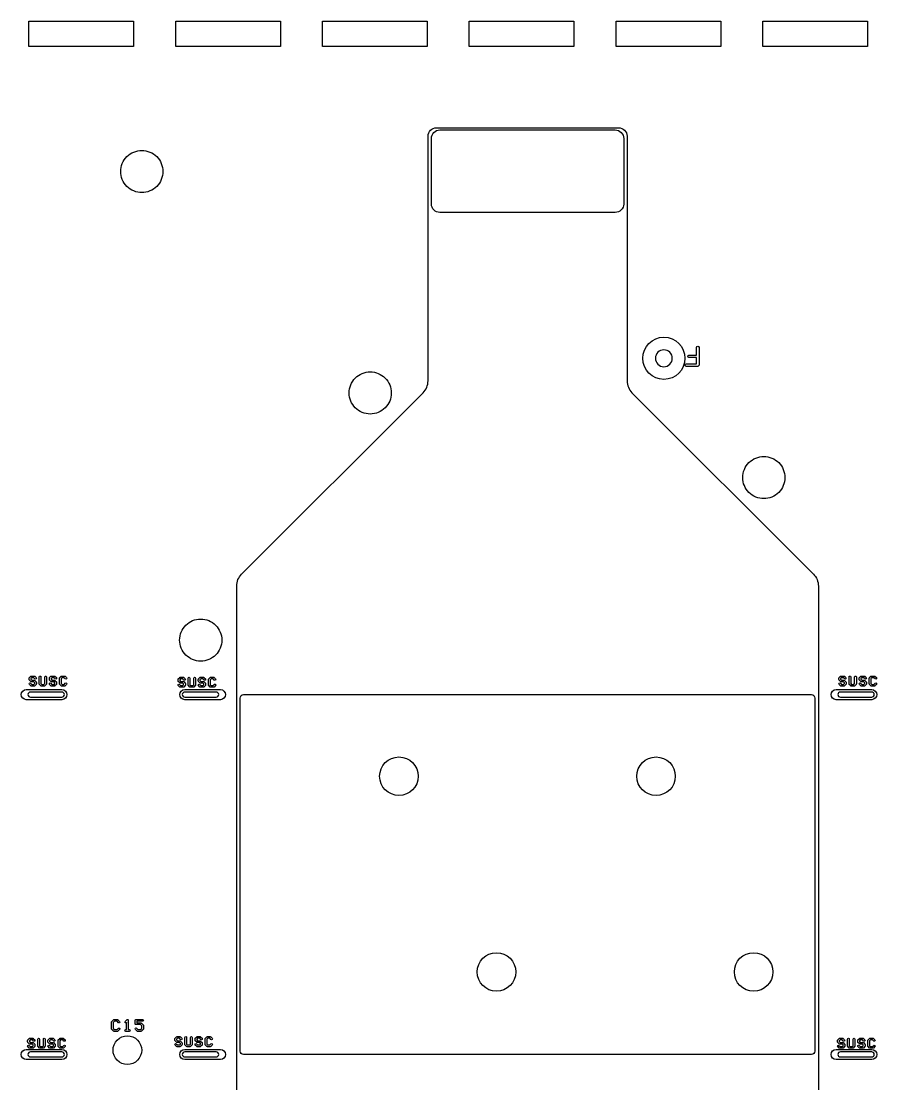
# Model space of a CAD drawing. Extents: x 2864 to 3941, y 2420 to 3182.
# Drawn here: x 3082.2 to 3132.9, y 2838.5 to 2901.5 of the extents above; entities that cross this region are included whole.
import ezdxf

# ---------------------------------------------------------------- set-up
doc = ezdxf.new("R2010")
doc.units = 0
for name, color, linetype in [('susb-t_layer0', 3, 'Continuous'), ('susc-t_layer1', 2, 'Continuous'), ('ttr1_panel_layer3', 7, 'Continuous')]:
    doc.layers.add(name, color=color, linetype=linetype)

msp = doc.modelspace()

# ---------------------------------------------------------------- linework, layer by layer
at = {"layer": 'susb-t_layer0', "linetype": 'Continuous'}
msp.add_lwpolyline([(3106.4627, 2890.65365), (3106.4627, 2894.54823, -0.414216), (3106.96258, 2895.04835), (3117.36261, 2895.04835, -0.414367), (3117.86273, 2894.54823), (3117.86273, 2890.65365, -0.414365), (3117.36261, 2890.15377), (3106.96258, 2890.15377, -0.414216)], format="xyb", close=True, dxfattribs=at)
at = {"layer": 'susc-t_layer1', "linetype": 'Continuous'}
msp.add_lwpolyline([(3095.12719, 2840.42347), (3095.12719, 2861.35947, -0.414223), (3095.32719, 2861.55947), (3128.99494, 2861.55947, -0.414223), (3129.19494, 2861.35947), (3129.19494, 2840.42347, -0.414223), (3128.99494, 2840.22347), (3095.32719, 2840.22347, -0.414223)], format="xyb", close=True, dxfattribs=at)
at = {"layer": 'susc-t_layer1'}
for centre in [(3104.53967, 2856.72077), (3119.77942, 2856.72077), (3110.32173, 2845.115), (3125.56173, 2845.115)]:
    msp.add_circle(centre, 1.14241, dxfattribs=at)
at = {"layer": 'ttr1_panel_layer3', "linetype": 'Continuous'}
for points in [[(3082.61107, 2899.99278), (3082.61107, 2901.49278), (3088.81107, 2901.49278), (3088.81107, 2899.99278)], [(3091.31107, 2899.99278), (3091.31107, 2901.49278), (3097.51107, 2901.49278), (3097.51107, 2899.99278)], [(3100.01107, 2899.99278), (3100.01107, 2901.49278), (3106.21107, 2901.49278), (3106.21107, 2899.99278)], [(3108.71107, 2899.99278), (3108.71107, 2901.49278), (3114.91107, 2901.49278), (3114.91107, 2899.99278)], [(3117.41107, 2899.99278), (3117.41107, 2901.49278), (3123.61107, 2901.49278), (3123.61107, 2899.99278)], [(3126.11107, 2899.99278), (3126.11107, 2901.49278), (3132.31107, 2901.49278), (3132.31107, 2899.99278)]]:
    msp.add_lwpolyline(points, close=True, dxfattribs=at)
for points in [[(3094.92399, 2797.73867), (3094.92399, 2867.99786, -0.198849), (3095.21685, 2868.70474), (3105.97223, 2879.46012, 0.198916), (3106.26509, 2880.16726), (3106.26509, 2894.68031, -0.414068), (3106.76522, 2895.18018), (3117.56022, 2895.18018, -0.414218), (3118.06009, 2894.68031), (3118.06009, 2880.16726, 0.198916), (3118.35295, 2879.46012), (3129.10528, 2868.70779, -0.198916), (3129.39814, 2868.00066), (3129.39814, 2797.70082, -0.198917), (3129.10528, 2796.99369), (3117.35103, 2785.23943, 0.198625), (3117.20487, 2784.88627), (3117.20487, 2776.80551, -0.414364), (3116.70474, 2776.30539), (3107.70476, 2776.30539, -0.414217), (3107.20489, 2776.80551), (3107.20489, 2784.83648, 0.198853), (3107.05843, 2785.18996), (3095.21685, 2797.03153, -0.198917)], [(3088.04933, 2892.58209, -0.414215), (3089.29933, 2893.83209, -0.414215), (3090.54933, 2892.58209, -0.414215), (3089.29933, 2891.33209, -0.414215)], [(3119.74359, 2881.50645, 0.414217), (3120.24359, 2881.00645, 0.414217), (3120.74359, 2881.50645, 0.414217), (3120.24359, 2882.00645, 0.414217)], [(3101.58744, 2879.45072, -0.414215), (3102.83744, 2880.70072, -0.414215), (3104.08744, 2879.45072, -0.414215), (3102.83744, 2878.20072, -0.414215)], [(3124.91663, 2874.4339, -0.414215), (3126.16663, 2875.6839, -0.414215), (3127.41663, 2874.4339, -0.414215), (3126.16663, 2873.1839, -0.414215)], [(3091.53994, 2864.79199, -0.414215), (3092.78994, 2866.04199, -0.414215), (3094.03994, 2864.79199, -0.414215), (3092.78994, 2863.54199, -0.414215)], [(3082.61932, 2862.44894), (3082.61932, 2862.53172, -0.200121), (3082.63412, 2862.56723), (3082.71659, 2862.6497, -0.200121), (3082.7521, 2862.6645), (3082.91767, 2862.6645, -0.200121), (3082.95318, 2862.6497), (3083.0358, 2862.56708, -1), (3082.96509, 2862.49637), (3082.89696, 2862.5645), (3082.77281, 2862.5645), (3082.71932, 2862.51101), (3082.71932, 2862.46965), (3082.77281, 2862.41616), (3082.91767, 2862.41616, -0.200121), (3082.95318, 2862.40136), (3083.03565, 2862.31889, -0.200121), (3083.05045, 2862.28338), (3083.05045, 2862.20059, -0.200121), (3083.03565, 2862.16508), (3082.95318, 2862.08261, -0.200121), (3082.91767, 2862.06781), (3082.7521, 2862.06781, -0.200121), (3082.71659, 2862.08261), (3082.63397, 2862.16524, -1), (3082.70468, 2862.23595), (3082.77281, 2862.16781), (3082.89696, 2862.16781), (3082.95045, 2862.2213), (3082.95045, 2862.26267), (3082.89696, 2862.31616), (3082.7521, 2862.31616, -0.200121), (3082.71659, 2862.33096), (3082.63412, 2862.41343, -0.200121)], [(3083.21932, 2862.20059), (3083.21932, 2862.6145, -1), (3083.31932, 2862.6145), (3083.31932, 2862.2213), (3083.37281, 2862.16781), (3083.49696, 2862.16781), (3083.55045, 2862.2213), (3083.55045, 2862.6145, -1), (3083.65045, 2862.6145), (3083.65045, 2862.20059, -0.200121), (3083.63565, 2862.16508), (3083.55318, 2862.08261, -0.200121), (3083.51767, 2862.06781), (3083.3521, 2862.06781, -0.200121), (3083.31659, 2862.08261), (3083.23412, 2862.16508, -0.200121)], [(3083.81932, 2862.44894), (3083.81932, 2862.53172, -0.200121), (3083.83412, 2862.56723), (3083.91659, 2862.6497, -0.200121), (3083.9521, 2862.6645), (3084.11767, 2862.6645, -0.200121), (3084.15318, 2862.6497), (3084.2358, 2862.56708, -1), (3084.16509, 2862.49637), (3084.09696, 2862.5645), (3083.97281, 2862.5645), (3083.91932, 2862.51101), (3083.91932, 2862.46965), (3083.97281, 2862.41616), (3084.11767, 2862.41616, -0.200121), (3084.15318, 2862.40136), (3084.23565, 2862.31889, -0.200121), (3084.25045, 2862.28338), (3084.25045, 2862.20059, -0.200121), (3084.23565, 2862.16508), (3084.15318, 2862.08261, -0.200121), (3084.11767, 2862.06781), (3083.9521, 2862.06781, -0.200121), (3083.91659, 2862.08261), (3083.83397, 2862.16524, -1), (3083.90468, 2862.23595), (3083.97281, 2862.16781), (3084.09696, 2862.16781), (3084.15045, 2862.2213), (3084.15045, 2862.26267), (3084.09696, 2862.31616), (3083.9521, 2862.31616, -0.200121), (3083.91659, 2862.33096), (3083.83412, 2862.41343, -0.200121)], [(3084.41932, 2862.20059), (3084.41932, 2862.53172, -0.200121), (3084.43412, 2862.56723), (3084.51659, 2862.6497, -0.200121), (3084.5521, 2862.6645), (3084.71767, 2862.6645, -0.200121), (3084.75318, 2862.6497), (3084.8358, 2862.56708, -1), (3084.76509, 2862.49637), (3084.69696, 2862.5645), (3084.57281, 2862.5645), (3084.51932, 2862.51101), (3084.51932, 2862.2213), (3084.57281, 2862.16781), (3084.69696, 2862.16781), (3084.76509, 2862.23595, -1), (3084.8358, 2862.16524), (3084.75318, 2862.08261, -0.200121), (3084.71767, 2862.06781), (3084.5521, 2862.06781, -0.200121), (3084.51659, 2862.08261), (3084.43412, 2862.16508, -0.200121)], [(3091.44824, 2862.37718), (3091.44824, 2862.45997, -0.200121), (3091.46304, 2862.49548), (3091.54551, 2862.57795, -0.200121), (3091.58102, 2862.59275), (3091.74658, 2862.59275, -0.200121), (3091.78209, 2862.57795), (3091.86472, 2862.49532, -1), (3091.79401, 2862.42461), (3091.72587, 2862.49275), (3091.60173, 2862.49275), (3091.54824, 2862.43926), (3091.54824, 2862.39789), (3091.60173, 2862.3444), (3091.74658, 2862.3444, -0.200121), (3091.78209, 2862.3296), (3091.86456, 2862.24713, -0.200121), (3091.87936, 2862.21162), (3091.87936, 2862.12884, -0.200121), (3091.86456, 2862.09333), (3091.78209, 2862.01086, -0.200121), (3091.74658, 2861.99606), (3091.58102, 2861.99606, -0.200121), (3091.54551, 2862.01086), (3091.46288, 2862.09348, -1), (3091.53359, 2862.16419), (3091.60173, 2862.09606), (3091.72587, 2862.09606), (3091.77936, 2862.14955), (3091.77936, 2862.19091), (3091.72587, 2862.2444), (3091.58102, 2862.2444, -0.200121), (3091.54551, 2862.2592), (3091.46304, 2862.34167, -0.200121)], [(3092.04824, 2862.12884), (3092.04824, 2862.54275, -1), (3092.14824, 2862.54275), (3092.14824, 2862.14955), (3092.20173, 2862.09606), (3092.32587, 2862.09606), (3092.37936, 2862.14955), (3092.37936, 2862.54275, -1), (3092.47936, 2862.54275), (3092.47936, 2862.12884, -0.200121), (3092.46456, 2862.09333), (3092.38209, 2862.01086, -0.200121), (3092.34658, 2861.99606), (3092.18102, 2861.99606, -0.200121), (3092.14551, 2862.01086), (3092.06304, 2862.09333, -0.200121)], [(3092.64824, 2862.37718), (3092.64824, 2862.45997, -0.200121), (3092.66304, 2862.49548), (3092.74551, 2862.57795, -0.200121), (3092.78102, 2862.59275), (3092.94658, 2862.59275, -0.200121), (3092.98209, 2862.57795), (3093.06472, 2862.49532, -1), (3092.99401, 2862.42461), (3092.92587, 2862.49275), (3092.80173, 2862.49275), (3092.74824, 2862.43926), (3092.74824, 2862.39789), (3092.80173, 2862.3444), (3092.94658, 2862.3444, -0.200121), (3092.98209, 2862.3296), (3093.06456, 2862.24713, -0.200121), (3093.07936, 2862.21162), (3093.07936, 2862.12884, -0.200121), (3093.06456, 2862.09333), (3092.98209, 2862.01086, -0.200121), (3092.94658, 2861.99606), (3092.78102, 2861.99606, -0.200121), (3092.74551, 2862.01086), (3092.66288, 2862.09348, -1), (3092.73359, 2862.16419), (3092.80173, 2862.09606), (3092.92587, 2862.09606), (3092.97936, 2862.14955), (3092.97936, 2862.19091), (3092.92587, 2862.2444), (3092.78102, 2862.2444, -0.200121), (3092.74551, 2862.2592), (3092.66304, 2862.34167, -0.200121)], [(3093.24824, 2862.12884), (3093.24824, 2862.45997, -0.200121), (3093.26304, 2862.49548), (3093.34551, 2862.57795, -0.200121), (3093.38102, 2862.59275), (3093.54658, 2862.59275, -0.200121), (3093.58209, 2862.57795), (3093.66472, 2862.49532, -1), (3093.59401, 2862.42461), (3093.52587, 2862.49275), (3093.40173, 2862.49275), (3093.34824, 2862.43926), (3093.34824, 2862.14955), (3093.40173, 2862.09606), (3093.52587, 2862.09606), (3093.59401, 2862.16419, -1), (3093.66472, 2862.09348), (3093.58209, 2862.01086, -0.200121), (3093.54658, 2861.99606), (3093.38102, 2861.99606, -0.200121), (3093.34551, 2862.01086), (3093.26304, 2862.09333, -0.200121)], [(3130.61932, 2862.44894), (3130.61932, 2862.53172, -0.200121), (3130.63412, 2862.56723), (3130.71659, 2862.6497, -0.200121), (3130.7521, 2862.6645), (3130.91767, 2862.6645, -0.200121), (3130.95318, 2862.6497), (3131.0358, 2862.56708, -1), (3130.96509, 2862.49637), (3130.89696, 2862.5645), (3130.77281, 2862.5645), (3130.71932, 2862.51101), (3130.71932, 2862.46965), (3130.77281, 2862.41616), (3130.91767, 2862.41616, -0.200121), (3130.95318, 2862.40136), (3131.03565, 2862.31889, -0.200121), (3131.05045, 2862.28338), (3131.05045, 2862.20059, -0.200121), (3131.03565, 2862.16508), (3130.95318, 2862.08261, -0.200121), (3130.91767, 2862.06781), (3130.7521, 2862.06781, -0.200121), (3130.71659, 2862.08261), (3130.63397, 2862.16524, -1), (3130.70468, 2862.23595), (3130.77281, 2862.16781), (3130.89696, 2862.16781), (3130.95045, 2862.2213), (3130.95045, 2862.26267), (3130.89696, 2862.31616), (3130.7521, 2862.31616, -0.200121), (3130.71659, 2862.33096), (3130.63412, 2862.41343, -0.200121)], [(3131.21932, 2862.20059), (3131.21932, 2862.6145, -1), (3131.31932, 2862.6145), (3131.31932, 2862.2213), (3131.37281, 2862.16781), (3131.49696, 2862.16781), (3131.55045, 2862.2213), (3131.55045, 2862.6145, -1), (3131.65045, 2862.6145), (3131.65045, 2862.20059, -0.200121), (3131.63565, 2862.16508), (3131.55318, 2862.08261, -0.200121), (3131.51767, 2862.06781), (3131.3521, 2862.06781, -0.200121), (3131.31659, 2862.08261), (3131.23412, 2862.16508, -0.200121)], [(3131.81932, 2862.44894), (3131.81932, 2862.53172, -0.200121), (3131.83412, 2862.56723), (3131.91659, 2862.6497, -0.200121), (3131.9521, 2862.6645), (3132.11767, 2862.6645, -0.200121), (3132.15318, 2862.6497), (3132.2358, 2862.56708, -1), (3132.16509, 2862.49637), (3132.09696, 2862.5645), (3131.97281, 2862.5645), (3131.91932, 2862.51101), (3131.91932, 2862.46965), (3131.97281, 2862.41616), (3132.11767, 2862.41616, -0.200121), (3132.15318, 2862.40136), (3132.23565, 2862.31889, -0.200121), (3132.25045, 2862.28338), (3132.25045, 2862.20059, -0.200121), (3132.23565, 2862.16508), (3132.15318, 2862.08261, -0.200121), (3132.11767, 2862.06781), (3131.9521, 2862.06781, -0.200121), (3131.91659, 2862.08261), (3131.83397, 2862.16524, -1), (3131.90468, 2862.23595), (3131.97281, 2862.16781), (3132.09696, 2862.16781), (3132.15045, 2862.2213), (3132.15045, 2862.26267), (3132.09696, 2862.31616), (3131.9521, 2862.31616, -0.200121), (3131.91659, 2862.33096), (3131.83412, 2862.41343, -0.200121)], [(3132.41932, 2862.20059), (3132.41932, 2862.53172, -0.200121), (3132.43412, 2862.56723), (3132.51659, 2862.6497, -0.200121), (3132.5521, 2862.6645), (3132.71767, 2862.6645, -0.200121), (3132.75318, 2862.6497), (3132.8358, 2862.56708, -1), (3132.76509, 2862.49637), (3132.69696, 2862.5645), (3132.57281, 2862.5645), (3132.51932, 2862.51101), (3132.51932, 2862.2213), (3132.57281, 2862.16781), (3132.69696, 2862.16781), (3132.76509, 2862.23595, -1), (3132.8358, 2862.16524), (3132.75318, 2862.08261, -0.200121), (3132.71767, 2862.06781), (3132.5521, 2862.06781, -0.200121), (3132.51659, 2862.08261), (3132.43412, 2862.16508, -0.200121)], [(3082.45421, 2861.25947, -1), (3082.45421, 2861.85947), (3084.5595, 2861.85947, -1), (3084.5595, 2861.25947)], [(3091.85001, 2861.25947, -1), (3091.85001, 2861.85947), (3093.9553, 2861.85947, -1), (3093.9553, 2861.25947)], [(3130.45421, 2861.25947, -1), (3130.45421, 2861.85947), (3132.5595, 2861.85947, -1), (3132.5595, 2861.25947)], [(3082.70204, 2861.40947), (3084.5595, 2861.40947, 1), (3084.5595, 2861.70947), (3082.70204, 2861.70947, 1)], [(3091.85001, 2861.40947), (3093.70747, 2861.40947, 1), (3093.70747, 2861.70947), (3091.85001, 2861.70947, 1)], [(3130.70204, 2861.40947), (3132.5595, 2861.40947, 1), (3132.5595, 2861.70947), (3130.70204, 2861.70947, 1)], [(3087.50154, 2841.74192), (3087.50154, 2842.13927, -0.200121), (3087.51634, 2842.17478), (3087.61537, 2842.2738, -0.200121), (3087.65088, 2842.2886), (3087.84955, 2842.2886, -0.200121), (3087.88506, 2842.2738), (3087.98424, 2842.17462, -1), (3087.91353, 2842.10391), (3087.82884, 2842.1886), (3087.67159, 2842.1886), (3087.60154, 2842.11856), (3087.60154, 2841.76263), (3087.67159, 2841.69258), (3087.82884, 2841.69258), (3087.91353, 2841.77727, -1), (3087.98424, 2841.70656), (3087.88506, 2841.60738, -0.200121), (3087.84955, 2841.59258), (3087.65088, 2841.59258, -0.200121), (3087.61537, 2841.60738), (3087.51634, 2841.70641, -0.200121)], [(3088.90154, 2842.03993), (3088.90154, 2842.2386, -0.414253), (3088.95154, 2842.2886), (3089.34889, 2842.2886, -1), (3089.34889, 2842.1886), (3089.00154, 2842.1886), (3089.00154, 2842.08993), (3089.24955, 2842.08993, -0.200121), (3089.28506, 2842.07513), (3089.38409, 2841.9761, -0.200121), (3089.39889, 2841.94059), (3089.39889, 2841.74192, -0.200121), (3089.38409, 2841.70641), (3089.28506, 2841.60738, -0.200121), (3089.24955, 2841.59258), (3089.05088, 2841.59258, -0.200121), (3089.01537, 2841.60738), (3088.91618, 2841.70656, -1), (3088.98689, 2841.77727), (3089.07159, 2841.69258), (3089.22884, 2841.69258), (3089.29889, 2841.76263), (3089.29889, 2841.91988), (3089.22884, 2841.98993), (3088.95154, 2841.98993, -0.414253)], [(3082.53351, 2840.96881), (3082.53351, 2841.05159, -0.200121), (3082.54831, 2841.0871), (3082.63078, 2841.16957, -0.200121), (3082.66629, 2841.18437), (3082.83186, 2841.18437, -0.200121), (3082.86737, 2841.16957), (3082.94999, 2841.08695, -1), (3082.87928, 2841.01624), (3082.81115, 2841.08437), (3082.687, 2841.08437), (3082.63351, 2841.03088), (3082.63351, 2840.98952), (3082.687, 2840.93603), (3082.83186, 2840.93603, -0.200121), (3082.86737, 2840.92123), (3082.94984, 2840.83876, -0.200121), (3082.96464, 2840.80325), (3082.96464, 2840.72047, -0.200121), (3082.94984, 2840.68496), (3082.86737, 2840.60249, -0.200121), (3082.83186, 2840.58769), (3082.66629, 2840.58769, -0.200121), (3082.63078, 2840.60249), (3082.54816, 2840.68511, -1), (3082.61887, 2840.75582), (3082.687, 2840.68769), (3082.81115, 2840.68769), (3082.86464, 2840.74118), (3082.86464, 2840.78254), (3082.81115, 2840.83603), (3082.66629, 2840.83603, -0.200121), (3082.63078, 2840.85083), (3082.54831, 2840.9333, -0.200121)], [(3083.13351, 2840.72047), (3083.13351, 2841.13437, -1), (3083.23351, 2841.13437), (3083.23351, 2840.74118), (3083.287, 2840.68769), (3083.41115, 2840.68769), (3083.46464, 2840.74118), (3083.46464, 2841.13437, -1), (3083.56464, 2841.13437), (3083.56464, 2840.72047, -0.200121), (3083.54984, 2840.68496), (3083.46737, 2840.60249, -0.200121), (3083.43186, 2840.58769), (3083.26629, 2840.58769, -0.200121), (3083.23078, 2840.60249), (3083.14831, 2840.68496, -0.200121)], [(3083.73351, 2840.96881), (3083.73351, 2841.05159, -0.200121), (3083.74831, 2841.0871), (3083.83078, 2841.16957, -0.200121), (3083.86629, 2841.18437), (3084.03186, 2841.18437, -0.200121), (3084.06737, 2841.16957), (3084.14999, 2841.08695, -1), (3084.07928, 2841.01624), (3084.01115, 2841.08437), (3083.887, 2841.08437), (3083.83351, 2841.03088), (3083.83351, 2840.98952), (3083.887, 2840.93603), (3084.03186, 2840.93603, -0.200121), (3084.06737, 2840.92123), (3084.14984, 2840.83876, -0.200121), (3084.16464, 2840.80325), (3084.16464, 2840.72047, -0.200121), (3084.14984, 2840.68496), (3084.06737, 2840.60249, -0.200121), (3084.03186, 2840.58769), (3083.86629, 2840.58769, -0.200121), (3083.83078, 2840.60249), (3083.74816, 2840.68511, -1), (3083.81887, 2840.75582), (3083.887, 2840.68769), (3084.01115, 2840.68769), (3084.06464, 2840.74118), (3084.06464, 2840.78254), (3084.01115, 2840.83603), (3083.86629, 2840.83603, -0.200121), (3083.83078, 2840.85083), (3083.74831, 2840.9333, -0.200121)], [(3084.33351, 2840.72047), (3084.33351, 2841.05159, -0.200121), (3084.34831, 2841.0871), (3084.43078, 2841.16957, -0.200121), (3084.46629, 2841.18437), (3084.63186, 2841.18437, -0.200121), (3084.66737, 2841.16957), (3084.74999, 2841.08695, -1), (3084.67928, 2841.01624), (3084.61115, 2841.08437), (3084.487, 2841.08437), (3084.43351, 2841.03088), (3084.43351, 2840.74118), (3084.487, 2840.68769), (3084.61115, 2840.68769), (3084.67928, 2840.75582, -1), (3084.74999, 2840.68511), (3084.66737, 2840.60249, -0.200121), (3084.63186, 2840.58769), (3084.46629, 2840.58769, -0.200121), (3084.43078, 2840.60249), (3084.34831, 2840.68496, -0.200121)], [(3087.59497, 2840.47593, -0.414215), (3088.44497, 2841.32593, -0.414215), (3089.29497, 2840.47593, -0.414215), (3088.44497, 2839.62593, -0.414215)], [(3091.2537, 2841.06429), (3091.2537, 2841.14708, -0.200121), (3091.2685, 2841.18259), (3091.35097, 2841.26506, -0.200121), (3091.38648, 2841.27986), (3091.55205, 2841.27986, -0.200121), (3091.58756, 2841.26506), (3091.67018, 2841.18243, -1), (3091.59947, 2841.11172), (3091.53134, 2841.17986), (3091.40719, 2841.17986), (3091.3537, 2841.12637), (3091.3537, 2841.085), (3091.40719, 2841.03151), (3091.55205, 2841.03151, -0.200121), (3091.58756, 2841.01671), (3091.67003, 2840.93424, -0.200121), (3091.68483, 2840.89873), (3091.68483, 2840.81595, -0.200121), (3091.67003, 2840.78044), (3091.58756, 2840.69797, -0.200121), (3091.55205, 2840.68317), (3091.38648, 2840.68317, -0.200121), (3091.35097, 2840.69797), (3091.26835, 2840.78059, -1), (3091.33906, 2840.8513), (3091.40719, 2840.78317), (3091.53134, 2840.78317), (3091.58483, 2840.83666), (3091.58483, 2840.87802), (3091.53134, 2840.93151), (3091.38648, 2840.93151, -0.200121), (3091.35097, 2840.94631), (3091.2685, 2841.02878, -0.200121)], [(3091.8537, 2840.81595), (3091.8537, 2841.22986, -1), (3091.9537, 2841.22986), (3091.9537, 2840.83666), (3092.00719, 2840.78317), (3092.13134, 2840.78317), (3092.18483, 2840.83666), (3092.18483, 2841.22986, -1), (3092.28483, 2841.22986), (3092.28483, 2840.81595, -0.200121), (3092.27003, 2840.78044), (3092.18756, 2840.69797, -0.200121), (3092.15205, 2840.68317), (3091.98648, 2840.68317, -0.200121), (3091.95097, 2840.69797), (3091.8685, 2840.78044, -0.200121)], [(3092.4537, 2841.06429), (3092.4537, 2841.14708, -0.200121), (3092.4685, 2841.18259), (3092.55097, 2841.26506, -0.200121), (3092.58648, 2841.27986), (3092.75205, 2841.27986, -0.200121), (3092.78756, 2841.26506), (3092.87018, 2841.18243, -1), (3092.79947, 2841.11172), (3092.73134, 2841.17986), (3092.60719, 2841.17986), (3092.5537, 2841.12637), (3092.5537, 2841.085), (3092.60719, 2841.03151), (3092.75205, 2841.03151, -0.200121), (3092.78756, 2841.01671), (3092.87003, 2840.93424, -0.200121), (3092.88483, 2840.89873), (3092.88483, 2840.81595, -0.200121), (3092.87003, 2840.78044), (3092.78756, 2840.69797, -0.200121), (3092.75205, 2840.68317), (3092.58648, 2840.68317, -0.200121), (3092.55097, 2840.69797), (3092.46835, 2840.78059, -1), (3092.53906, 2840.8513), (3092.60719, 2840.78317), (3092.73134, 2840.78317), (3092.78483, 2840.83666), (3092.78483, 2840.87802), (3092.73134, 2840.93151), (3092.58648, 2840.93151, -0.200121), (3092.55097, 2840.94631), (3092.4685, 2841.02878, -0.200121)], [(3093.0537, 2840.81595), (3093.0537, 2841.14708, -0.200121), (3093.0685, 2841.18259), (3093.15097, 2841.26506, -0.200121), (3093.18648, 2841.27986), (3093.35205, 2841.27986, -0.200121), (3093.38756, 2841.26506), (3093.47018, 2841.18243, -1), (3093.39947, 2841.11172), (3093.33134, 2841.17986), (3093.20719, 2841.17986), (3093.1537, 2841.12637), (3093.1537, 2840.83666), (3093.20719, 2840.78317), (3093.33134, 2840.78317), (3093.39947, 2840.8513, -1), (3093.47018, 2840.78059), (3093.38756, 2840.69797, -0.200121), (3093.35205, 2840.68317), (3093.18648, 2840.68317, -0.200121), (3093.15097, 2840.69797), (3093.0685, 2840.78044, -0.200121)], [(3130.53351, 2840.96881), (3130.53351, 2841.05159, -0.200121), (3130.54831, 2841.0871), (3130.63078, 2841.16957, -0.200121), (3130.66629, 2841.18437), (3130.83186, 2841.18437, -0.200121), (3130.86737, 2841.16957), (3130.94999, 2841.08695, -1), (3130.87928, 2841.01624), (3130.81115, 2841.08437), (3130.687, 2841.08437), (3130.63351, 2841.03088), (3130.63351, 2840.98952), (3130.687, 2840.93603), (3130.83186, 2840.93603, -0.200121), (3130.86737, 2840.92123), (3130.94984, 2840.83876, -0.200121), (3130.96464, 2840.80325), (3130.96464, 2840.72047, -0.200121), (3130.94984, 2840.68496), (3130.86737, 2840.60249, -0.200121), (3130.83186, 2840.58769), (3130.66629, 2840.58769, -0.200121), (3130.63078, 2840.60249), (3130.54816, 2840.68511, -1), (3130.61887, 2840.75582), (3130.687, 2840.68769), (3130.81115, 2840.68769), (3130.86464, 2840.74118), (3130.86464, 2840.78254), (3130.81115, 2840.83603), (3130.66629, 2840.83603, -0.200121), (3130.63078, 2840.85083), (3130.54831, 2840.9333, -0.200121)], [(3131.13351, 2840.72047), (3131.13351, 2841.13437, -1), (3131.23351, 2841.13437), (3131.23351, 2840.74118), (3131.287, 2840.68769), (3131.41115, 2840.68769), (3131.46464, 2840.74118), (3131.46464, 2841.13437, -1), (3131.56464, 2841.13437), (3131.56464, 2840.72047, -0.200121), (3131.54984, 2840.68496), (3131.46737, 2840.60249, -0.200121), (3131.43186, 2840.58769), (3131.26629, 2840.58769, -0.200121), (3131.23078, 2840.60249), (3131.14831, 2840.68496, -0.200121)], [(3131.73351, 2840.96881), (3131.73351, 2841.05159, -0.200121), (3131.74831, 2841.0871), (3131.83078, 2841.16957, -0.200121), (3131.86629, 2841.18437), (3132.03186, 2841.18437, -0.200121), (3132.06737, 2841.16957), (3132.14999, 2841.08695, -1), (3132.07928, 2841.01624), (3132.01115, 2841.08437), (3131.887, 2841.08437), (3131.83351, 2841.03088), (3131.83351, 2840.98952), (3131.887, 2840.93603), (3132.03186, 2840.93603, -0.200121), (3132.06737, 2840.92123), (3132.14984, 2840.83876, -0.200121), (3132.16464, 2840.80325), (3132.16464, 2840.72047, -0.200121), (3132.14984, 2840.68496), (3132.06737, 2840.60249, -0.200121), (3132.03186, 2840.58769), (3131.86629, 2840.58769, -0.200121), (3131.83078, 2840.60249), (3131.74816, 2840.68511, -1), (3131.81887, 2840.75582), (3131.887, 2840.68769), (3132.01115, 2840.68769), (3132.06464, 2840.74118), (3132.06464, 2840.78254), (3132.01115, 2840.83603), (3131.86629, 2840.83603, -0.200121), (3131.83078, 2840.85083), (3131.74831, 2840.9333, -0.200121)], [(3132.33351, 2840.72047), (3132.33351, 2841.05159, -0.200121), (3132.34831, 2841.0871), (3132.43078, 2841.16957, -0.200121), (3132.46629, 2841.18437), (3132.63186, 2841.18437, -0.200121), (3132.66737, 2841.16957), (3132.74999, 2841.08695, -1), (3132.67928, 2841.01624), (3132.61115, 2841.08437), (3132.487, 2841.08437), (3132.43351, 2841.03088), (3132.43351, 2840.74118), (3132.487, 2840.68769), (3132.61115, 2840.68769), (3132.67928, 2840.75582, -1), (3132.74999, 2840.68511), (3132.66737, 2840.60249, -0.200121), (3132.63186, 2840.58769), (3132.46629, 2840.58769, -0.200121), (3132.43078, 2840.60249), (3132.34831, 2840.68496, -0.200121)], [(3082.45421, 2839.92347, -1), (3082.45421, 2840.52347), (3084.5595, 2840.52347, -1), (3084.5595, 2839.92347)], [(3091.85001, 2839.92347, -1), (3091.85001, 2840.52347), (3093.9553, 2840.52347, -1), (3093.9553, 2839.92347)], [(3130.45421, 2839.92347, -1), (3130.45421, 2840.52347), (3132.5595, 2840.52347, -1), (3132.5595, 2839.92347)], [(3082.70204, 2840.07347), (3084.5595, 2840.07347, 1), (3084.5595, 2840.37347), (3082.70204, 2840.37347, 1)], [(3091.85001, 2840.07347), (3093.70747, 2840.07347, 1), (3093.70747, 2840.37347), (3091.85001, 2840.37347, 1)], [(3130.70204, 2840.07347), (3132.5595, 2840.07347, 1), (3132.5595, 2840.37347), (3130.70204, 2840.37347, 1)]]:
    msp.add_lwpolyline(points, format="xyb", close=True, dxfattribs=at)
for points in [[(3121.55527, 2881.02697, -1), (3121.55527, 2881.17697), (3122.17563, 2881.17697), (3122.17563, 2881.54849), (3121.72911, 2881.54849, -1), (3121.72911, 2881.69849), (3122.17563, 2881.69849), (3122.17563, 2882.14501, -1), (3122.32563, 2882.14501), (3122.32563, 2881.62349)], [(3122.32563, 2881.62349), (3122.32563, 2881.10197, -0.414241), (3122.25063, 2881.02697), (3121.55527, 2881.02697)], [(3088.40021, 2842.11789), (3088.38623, 2842.10391, -1), (3088.31552, 2842.17462)], [(3088.45021, 2841.59258), (3088.35088, 2841.59258, -1), (3088.35088, 2841.69258), (3088.40021, 2841.69258), (3088.40021, 2842.11789)], [(3088.31552, 2842.17462), (3088.4147, 2842.2738, -0.669786), (3088.50021, 2842.2386), (3088.50021, 2841.69258), (3088.54955, 2841.69258, -1), (3088.54955, 2841.59258), (3088.45021, 2841.59258)]]:
    msp.add_lwpolyline(points, format="xyb", dxfattribs=at)
at = {"layer": 'ttr1_panel_layer3'}
msp.add_circle((3120.24359, 2881.50645), 1.25, dxfattribs=at)

doc.saveas('drawing.dxf')
